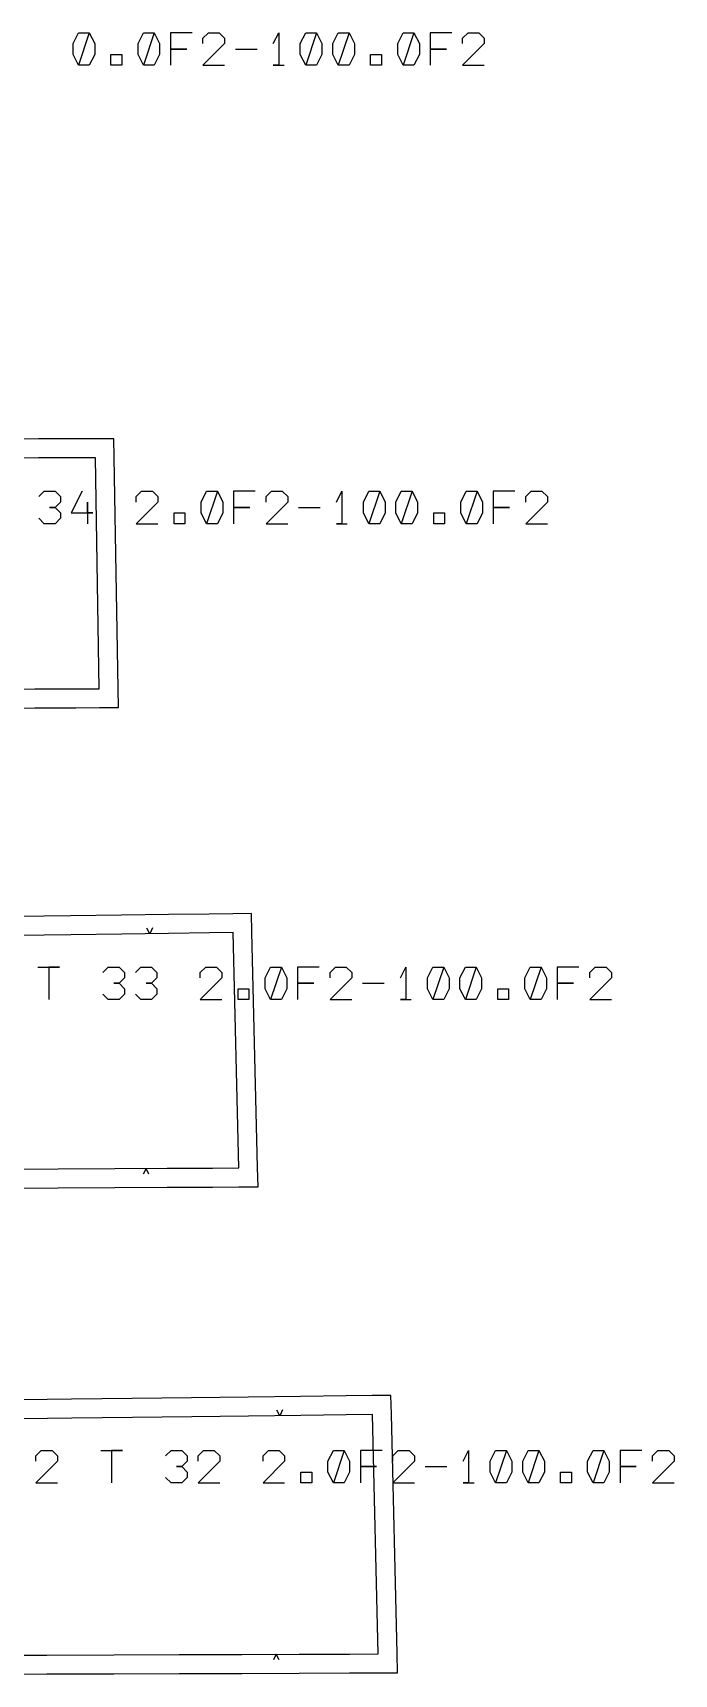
# Model space of a CAD drawing. Header units: metres. Extents: x -12 to 17699, y -154 to 17579.
# Drawn here: x 16599 to 16938, y 11892 to 12759 of the extents above; entities that cross this region are included whole.
import ezdxf

# ---------------------------------------------------------------- set-up
doc = ezdxf.new("R2010")
doc.units = ezdxf.units.M

msp = doc.modelspace()

# ---------------------------------------------------------------- linework, layer by layer
at = {"layer": 'Marge'}
for points in [[(16575.346, 12402.265), (16600.125, 12402.378), (16621.705, 12402.474), (16634.138, 12402.529), (16644.266, 12402.573), (16644.092, 12412.7), (16641.999, 12534.572), (16641.831, 12544.378), (16632.024, 12544.4), (16620.998, 12544.425), (16601.951, 12544.361), (16580.101, 12544.25)], [(16581.064, 12148.985), (16612.4, 12149.134), (16642.328, 12149.28), (16669.908, 12149.417), (16693.93, 12149.535), (16707.769, 12149.602), (16717.965, 12149.652), (16717.718, 12159.844), (16714.71, 12284.025), (16714.47, 12293.908), (16704.585, 12293.782), (16692.153, 12293.623), (16670.574, 12293.348), (16645.798, 12293.035), (16618.913, 12292.692), (16590.766, 12292.327)], [(16578.25, 11892.451), (16606.46, 11892.549), (16641.849, 11892.666), (16676.37, 11892.779), (16709.34, 11892.894), (16739.724, 11893.004), (16766.187, 11893.097), (16781.433, 11893.148), (16791.644, 11893.183), (16791.396, 11903.391), (16788.33, 12029.679), (16788.09, 12039.554), (16778.213, 12039.435), (16764.374, 12039.269), (16740.354, 12038.983), (16712.776, 12038.656), (16682.85, 12038.298), (16651.518, 12037.918), (16619.398, 12037.529), (16593.793, 12037.222)]]:
    msp.add_lwpolyline(points, dxfattribs=at)
at = {"layer": 'Patron'}
for points in [[(16575.302, 12412.265), (16600.079, 12412.377), (16621.661, 12412.474), (16634.094, 12412.529), (16632.001, 12534.4), (16621.032, 12534.425), (16602.002, 12534.361), (16580.163, 12534.25)], [(16581.017, 12158.985), (16612.352, 12159.134), (16642.279, 12159.28), (16669.859, 12159.417), (16693.881, 12159.535), (16707.721, 12159.602), (16704.713, 12283.783), (16692.28, 12283.624), (16670.701, 12283.349), (16645.926, 12283.036), (16619.043, 12282.693), (16590.895, 12282.327)], [(16578.216, 11902.451), (16606.426, 11902.549), (16641.816, 11902.666), (16676.337, 11902.779), (16709.305, 11902.894), (16739.688, 11903.004), (16766.152, 11903.097), (16781.399, 11903.148), (16778.332, 12029.436), (16764.494, 12029.27), (16740.473, 12028.984), (16712.895, 12028.657), (16682.971, 12028.299), (16651.639, 12027.919), (16619.518, 12027.53), (16593.914, 12027.223)]]:
    msp.add_lwpolyline(points, dxfattribs=at)
at = {"layer": 'Repers suspente'}
for p, q in [((16660.737, 12283.223), (16659.2, 12286.204)), ((16662.199, 12286.242), (16660.737, 12283.223)), ((16658.768, 12159.362), (16657.283, 12156.354)), ((16660.283, 12156.369), (16658.768, 12159.362)), ((16729.384, 12028.852), (16727.849, 12031.834)), ((16730.849, 12031.87), (16729.384, 12028.852)), ((16727.495, 11902.96), (16726.005, 11899.954)), ((16729.005, 11899.965), (16727.495, 11902.96))]:
    msp.add_line(p, q, dxfattribs=at)
at = {"layer": 'Text'}
for p, q in [((16620.252, 12752.953), (16623.109, 12758.667)), ((16620.252, 12747.239), (16620.252, 12752.953)), ((16623.109, 12758.667), (16628.823, 12758.667)), ((16628.823, 12758.667), (16623.109, 12741.525)), ((16628.823, 12758.667), (16631.68, 12752.953)), ((16631.68, 12752.953), (16631.68, 12747.239)), ((16654.537, 12752.953), (16657.395, 12758.667)), ((16654.537, 12747.239), (16654.537, 12752.953)), ((16657.395, 12758.667), (16663.109, 12758.667)), ((16663.109, 12758.667), (16657.395, 12741.525)), ((16663.109, 12758.667), (16665.966, 12752.953)), ((16665.966, 12752.953), (16665.966, 12747.239)), ((16683.109, 12758.667), (16671.68, 12758.667)), ((16671.68, 12758.667), (16671.68, 12750.096)), ((16688.823, 12755.81), (16691.68, 12758.667)), ((16688.823, 12752.953), (16688.823, 12755.81)), ((16700.252, 12752.953), (16688.823, 12741.525)), ((16691.68, 12758.667), (16697.395, 12758.667)), ((16697.395, 12758.667), (16700.252, 12755.81)), ((16700.252, 12755.81), (16700.252, 12752.953)), ((16725.966, 12752.953), (16728.823, 12758.667)), ((16728.823, 12758.667), (16728.823, 12741.525)), ((16740.252, 12752.953), (16743.109, 12758.667)), ((16740.252, 12747.239), (16740.252, 12752.953)), ((16743.109, 12758.667), (16748.823, 12758.667)), ((16748.823, 12758.667), (16743.109, 12741.525)), ((16748.823, 12758.667), (16751.68, 12752.953)), ((16751.68, 12752.953), (16751.68, 12747.239)), ((16757.395, 12752.953), (16760.252, 12758.667)), ((16757.395, 12747.239), (16757.395, 12752.953)), ((16760.252, 12758.667), (16765.966, 12758.667)), ((16765.966, 12758.667), (16760.252, 12741.525)), ((16765.966, 12758.667), (16768.823, 12752.953)), ((16768.823, 12752.953), (16768.823, 12747.239)), ((16791.68, 12752.953), (16794.537, 12758.667)), ((16791.68, 12747.239), (16791.68, 12752.953)), ((16794.537, 12758.667), (16800.252, 12758.667)), ((16800.252, 12758.667), (16794.537, 12741.525)), ((16800.252, 12758.667), (16803.109, 12752.953)), ((16803.109, 12752.953), (16803.109, 12747.239)), ((16820.252, 12758.667), (16808.823, 12758.667)), ((16808.823, 12758.667), (16808.823, 12750.096)), ((16825.966, 12755.81), (16828.823, 12758.667)), ((16825.966, 12752.953), (16825.966, 12755.81)), ((16837.395, 12752.953), (16825.966, 12741.525)), ((16828.823, 12758.667), (16834.537, 12758.667)), ((16834.537, 12758.667), (16837.395, 12755.81)), ((16837.395, 12755.81), (16837.395, 12752.953)), ((16623.109, 12741.525), (16620.252, 12747.239)), ((16631.68, 12747.239), (16628.823, 12741.525)), ((16640.252, 12747.239), (16645.966, 12747.239)), ((16640.252, 12741.525), (16640.252, 12747.239)), ((16645.966, 12747.239), (16645.966, 12741.525)), ((16657.395, 12741.525), (16654.537, 12747.239)), ((16665.966, 12747.239), (16663.109, 12741.525)), ((16671.68, 12750.096), (16680.252, 12750.096)), ((16680.252, 12750.096), (16671.68, 12750.096)), ((16671.68, 12750.096), (16671.68, 12741.525)), ((16705.966, 12750.096), (16717.395, 12750.096)), ((16743.109, 12741.525), (16740.252, 12747.239)), ((16751.68, 12747.239), (16748.823, 12741.525)), ((16760.252, 12741.525), (16757.395, 12747.239)), ((16768.823, 12747.239), (16765.966, 12741.525)), ((16777.395, 12747.239), (16783.109, 12747.239)), ((16777.395, 12741.525), (16777.395, 12747.239)), ((16783.109, 12747.239), (16783.109, 12741.525)), ((16794.537, 12741.525), (16791.68, 12747.239)), ((16803.109, 12747.239), (16800.252, 12741.525)), ((16808.823, 12750.096), (16817.395, 12750.096)), ((16817.395, 12750.096), (16808.823, 12750.096)), ((16808.823, 12750.096), (16808.823, 12741.525)), ((16628.823, 12741.525), (16623.109, 12741.525)), ((16645.966, 12741.525), (16640.252, 12741.525)), ((16663.109, 12741.525), (16657.395, 12741.525)), ((16688.823, 12741.525), (16700.252, 12741.525)), ((16728.823, 12741.525), (16725.966, 12741.525)), ((16725.966, 12741.525), (16731.68, 12741.525)), ((16748.823, 12741.525), (16743.109, 12741.525)), ((16765.966, 12741.525), (16760.252, 12741.525)), ((16783.109, 12741.525), (16777.395, 12741.525)), ((16800.252, 12741.525), (16794.537, 12741.525)), ((16825.966, 12741.525), (16837.395, 12741.525)), ((16602.16, 12513.896), (16605.018, 12516.754)), ((16605.018, 12516.754), (16610.732, 12516.754)), ((16610.732, 12508.182), (16607.875, 12508.182)), ((16607.875, 12508.182), (16610.732, 12508.182)), ((16610.732, 12516.754), (16613.589, 12513.896)), ((16613.589, 12511.039), (16610.732, 12508.182)), ((16610.732, 12508.182), (16613.589, 12505.325)), ((16613.589, 12513.896), (16613.589, 12511.039)), ((16625.018, 12516.754), (16619.303, 12505.325)), ((16627.875, 12505.325), (16627.875, 12511.039)), ((16627.875, 12511.039), (16627.875, 12499.611)), ((16653.589, 12513.896), (16656.446, 12516.754)), ((16653.589, 12511.039), (16653.589, 12513.896)), ((16665.018, 12511.039), (16653.589, 12499.611)), ((16656.446, 12516.754), (16662.16, 12516.754)), ((16662.16, 12516.754), (16665.018, 12513.896)), ((16665.018, 12513.896), (16665.018, 12511.039)), ((16687.875, 12511.039), (16690.732, 12516.754)), ((16687.875, 12505.325), (16687.875, 12511.039)), ((16690.732, 12516.754), (16696.446, 12516.754)), ((16696.446, 12516.754), (16690.732, 12499.611)), ((16696.446, 12516.754), (16699.303, 12511.039)), ((16699.303, 12511.039), (16699.303, 12505.325)), ((16716.446, 12516.754), (16705.018, 12516.754)), ((16705.018, 12516.754), (16705.018, 12508.182)), ((16705.018, 12508.182), (16713.589, 12508.182)), ((16713.589, 12508.182), (16705.018, 12508.182)), ((16705.018, 12508.182), (16705.018, 12499.611)), ((16722.16, 12513.896), (16725.018, 12516.754)), ((16722.16, 12511.039), (16722.16, 12513.896)), ((16733.589, 12511.039), (16722.16, 12499.611)), ((16725.018, 12516.754), (16730.732, 12516.754)), ((16730.732, 12516.754), (16733.589, 12513.896)), ((16733.589, 12513.896), (16733.589, 12511.039)), ((16739.303, 12508.182), (16750.732, 12508.182)), ((16759.303, 12511.039), (16762.16, 12516.754)), ((16762.16, 12516.754), (16762.16, 12499.611)), ((16773.589, 12511.039), (16776.446, 12516.754)), ((16773.589, 12505.325), (16773.589, 12511.039)), ((16776.446, 12516.754), (16782.16, 12516.754)), ((16782.16, 12516.754), (16776.446, 12499.611)), ((16782.16, 12516.754), (16785.018, 12511.039)), ((16785.018, 12511.039), (16785.018, 12505.325)), ((16790.732, 12511.039), (16793.589, 12516.754)), ((16790.732, 12505.325), (16790.732, 12511.039)), ((16793.589, 12516.754), (16799.303, 12516.754)), ((16799.303, 12516.754), (16793.589, 12499.611)), ((16799.303, 12516.754), (16802.16, 12511.039)), ((16802.16, 12511.039), (16802.16, 12505.325)), ((16825.018, 12511.039), (16827.875, 12516.754)), ((16825.018, 12505.325), (16825.018, 12511.039)), ((16827.875, 12516.754), (16833.589, 12516.754)), ((16833.589, 12516.754), (16827.875, 12499.611)), ((16833.589, 12516.754), (16836.446, 12511.039)), ((16836.446, 12511.039), (16836.446, 12505.325)), ((16853.589, 12516.754), (16842.16, 12516.754)), ((16842.16, 12516.754), (16842.16, 12508.182)), ((16842.16, 12508.182), (16850.732, 12508.182)), ((16850.732, 12508.182), (16842.16, 12508.182)), ((16842.16, 12508.182), (16842.16, 12499.611)), ((16859.303, 12513.896), (16862.16, 12516.754)), ((16859.303, 12511.039), (16859.303, 12513.896)), ((16870.732, 12511.039), (16859.303, 12499.611)), ((16862.16, 12516.754), (16867.875, 12516.754)), ((16867.875, 12516.754), (16870.732, 12513.896)), ((16870.732, 12513.896), (16870.732, 12511.039)), ((16605.018, 12499.611), (16602.16, 12502.468)), ((16610.732, 12499.611), (16605.018, 12499.611)), ((16613.589, 12502.468), (16610.732, 12499.611)), ((16613.589, 12505.325), (16613.589, 12502.468)), ((16619.303, 12505.325), (16630.732, 12505.325)), ((16630.732, 12505.325), (16627.875, 12505.325)), ((16653.589, 12499.611), (16665.018, 12499.611)), ((16673.589, 12505.325), (16679.303, 12505.325)), ((16673.589, 12499.611), (16673.589, 12505.325)), ((16679.303, 12499.611), (16673.589, 12499.611)), ((16679.303, 12505.325), (16679.303, 12499.611)), ((16690.732, 12499.611), (16687.875, 12505.325)), ((16696.446, 12499.611), (16690.732, 12499.611)), ((16699.303, 12505.325), (16696.446, 12499.611)), ((16722.16, 12499.611), (16733.589, 12499.611)), ((16762.16, 12499.611), (16759.303, 12499.611)), ((16759.303, 12499.611), (16765.018, 12499.611)), ((16776.446, 12499.611), (16773.589, 12505.325)), ((16782.16, 12499.611), (16776.446, 12499.611)), ((16785.018, 12505.325), (16782.16, 12499.611)), ((16793.589, 12499.611), (16790.732, 12505.325)), ((16799.303, 12499.611), (16793.589, 12499.611)), ((16802.16, 12505.325), (16799.303, 12499.611)), ((16810.732, 12505.325), (16816.446, 12505.325)), ((16810.732, 12499.611), (16810.732, 12505.325)), ((16816.446, 12499.611), (16810.732, 12499.611)), ((16816.446, 12505.325), (16816.446, 12499.611)), ((16827.875, 12499.611), (16825.018, 12505.325)), ((16833.589, 12499.611), (16827.875, 12499.611)), ((16836.446, 12505.325), (16833.589, 12499.611)), ((16859.303, 12499.611), (16870.732, 12499.611)), ((16601.692, 12265.651), (16613.121, 12265.651)), ((16613.121, 12265.651), (16607.406, 12265.651)), ((16607.406, 12265.651), (16607.406, 12248.508)), ((16635.978, 12262.794), (16638.835, 12265.651)), ((16638.835, 12265.651), (16644.549, 12265.651)), ((16644.549, 12265.651), (16647.406, 12262.794)), ((16653.121, 12262.794), (16655.978, 12265.651)), ((16655.978, 12265.651), (16661.692, 12265.651)), ((16661.692, 12265.651), (16664.549, 12262.794)), ((16687.406, 12262.794), (16690.264, 12265.651)), ((16690.264, 12265.651), (16695.978, 12265.651)), ((16695.978, 12265.651), (16698.835, 12262.794)), ((16721.692, 12259.937), (16724.549, 12265.651)), ((16724.549, 12265.651), (16730.264, 12265.651)), ((16730.264, 12265.651), (16724.549, 12248.508)), ((16730.264, 12265.651), (16733.121, 12259.937)), ((16750.264, 12265.651), (16738.835, 12265.651)), ((16738.835, 12265.651), (16738.835, 12257.08)), ((16755.978, 12262.794), (16758.835, 12265.651)), ((16758.835, 12265.651), (16764.549, 12265.651)), ((16764.549, 12265.651), (16767.406, 12262.794)), ((16793.121, 12259.937), (16795.978, 12265.651)), ((16795.978, 12265.651), (16795.978, 12248.508)), ((16807.406, 12259.937), (16810.264, 12265.651)), ((16810.264, 12265.651), (16815.978, 12265.651)), ((16815.978, 12265.651), (16810.264, 12248.508)), ((16815.978, 12265.651), (16818.835, 12259.937)), ((16824.549, 12259.937), (16827.406, 12265.651)), ((16827.406, 12265.651), (16833.121, 12265.651)), ((16833.121, 12265.651), (16827.406, 12248.508)), ((16833.121, 12265.651), (16835.978, 12259.937)), ((16858.835, 12259.937), (16861.692, 12265.651)), ((16861.692, 12265.651), (16867.406, 12265.651)), ((16867.406, 12265.651), (16861.692, 12248.508)), ((16867.406, 12265.651), (16870.264, 12259.937)), ((16887.406, 12265.651), (16875.978, 12265.651)), ((16875.978, 12265.651), (16875.978, 12257.08)), ((16893.121, 12262.794), (16895.978, 12265.651)), ((16895.978, 12265.651), (16901.692, 12265.651)), ((16901.692, 12265.651), (16904.549, 12262.794)), ((16644.549, 12257.08), (16641.692, 12257.08)), ((16641.692, 12257.08), (16644.549, 12257.08)), ((16647.406, 12259.937), (16644.549, 12257.08)), ((16644.549, 12257.08), (16647.406, 12254.222)), ((16647.406, 12262.794), (16647.406, 12259.937)), ((16661.692, 12257.08), (16658.835, 12257.08)), ((16658.835, 12257.08), (16661.692, 12257.08)), ((16664.549, 12259.937), (16661.692, 12257.08)), ((16661.692, 12257.08), (16664.549, 12254.222)), ((16664.549, 12262.794), (16664.549, 12259.937)), ((16687.406, 12259.937), (16687.406, 12262.794)), ((16698.835, 12259.937), (16687.406, 12248.508)), ((16698.835, 12262.794), (16698.835, 12259.937)), ((16721.692, 12254.222), (16721.692, 12259.937)), ((16733.121, 12259.937), (16733.121, 12254.222)), ((16738.835, 12257.08), (16747.406, 12257.08)), ((16747.406, 12257.08), (16738.835, 12257.08)), ((16738.835, 12257.08), (16738.835, 12248.508)), ((16755.978, 12259.937), (16755.978, 12262.794)), ((16767.406, 12259.937), (16755.978, 12248.508)), ((16767.406, 12262.794), (16767.406, 12259.937)), ((16773.121, 12257.08), (16784.549, 12257.08)), ((16807.406, 12254.222), (16807.406, 12259.937)), ((16818.835, 12259.937), (16818.835, 12254.222)), ((16824.549, 12254.222), (16824.549, 12259.937)), ((16835.978, 12259.937), (16835.978, 12254.222)), ((16858.835, 12254.222), (16858.835, 12259.937)), ((16870.264, 12259.937), (16870.264, 12254.222)), ((16875.978, 12257.08), (16884.549, 12257.08)), ((16884.549, 12257.08), (16875.978, 12257.08)), ((16875.978, 12257.08), (16875.978, 12248.508)), ((16893.121, 12259.937), (16893.121, 12262.794)), ((16904.549, 12259.937), (16893.121, 12248.508)), ((16904.549, 12262.794), (16904.549, 12259.937)), ((16638.835, 12248.508), (16635.978, 12251.365)), ((16644.549, 12248.508), (16638.835, 12248.508)), ((16647.406, 12251.365), (16644.549, 12248.508)), ((16647.406, 12254.222), (16647.406, 12251.365)), ((16655.978, 12248.508), (16653.121, 12251.365)), ((16661.692, 12248.508), (16655.978, 12248.508)), ((16664.549, 12251.365), (16661.692, 12248.508)), ((16664.549, 12254.222), (16664.549, 12251.365)), ((16687.406, 12248.508), (16698.835, 12248.508)), ((16707.406, 12254.222), (16713.121, 12254.222)), ((16707.406, 12248.508), (16707.406, 12254.222)), ((16713.121, 12248.508), (16707.406, 12248.508)), ((16713.121, 12254.222), (16713.121, 12248.508)), ((16724.549, 12248.508), (16721.692, 12254.222)), ((16730.264, 12248.508), (16724.549, 12248.508)), ((16733.121, 12254.222), (16730.264, 12248.508)), ((16755.978, 12248.508), (16767.406, 12248.508)), ((16795.978, 12248.508), (16793.121, 12248.508)), ((16793.121, 12248.508), (16798.835, 12248.508)), ((16810.264, 12248.508), (16807.406, 12254.222)), ((16815.978, 12248.508), (16810.264, 12248.508)), ((16818.835, 12254.222), (16815.978, 12248.508)), ((16827.406, 12248.508), (16824.549, 12254.222)), ((16833.121, 12248.508), (16827.406, 12248.508)), ((16835.978, 12254.222), (16833.121, 12248.508)), ((16844.549, 12254.222), (16850.264, 12254.222)), ((16844.549, 12248.508), (16844.549, 12254.222)), ((16850.264, 12248.508), (16844.549, 12248.508)), ((16850.264, 12254.222), (16850.264, 12248.508)), ((16861.692, 12248.508), (16858.835, 12254.222)), ((16867.406, 12248.508), (16861.692, 12248.508)), ((16870.264, 12254.222), (16867.406, 12248.508)), ((16893.121, 12248.508), (16904.549, 12248.508)), ((16600.552, 12007.695), (16603.409, 12010.553)), ((16600.552, 12004.838), (16600.552, 12007.695)), ((16603.409, 12010.553), (16609.123, 12010.553)), ((16609.123, 12010.553), (16611.98, 12007.695)), ((16611.98, 12007.695), (16611.98, 12004.838)), ((16634.837, 12010.553), (16646.266, 12010.553)), ((16646.266, 12010.553), (16640.552, 12010.553)), ((16640.552, 12010.553), (16640.552, 11993.41)), ((16669.123, 12007.695), (16671.98, 12010.553)), ((16671.98, 12010.553), (16677.695, 12010.553)), ((16677.695, 12010.553), (16680.552, 12007.695)), ((16680.552, 12007.695), (16680.552, 12004.838)), ((16686.266, 12007.695), (16689.123, 12010.553)), ((16686.266, 12004.838), (16686.266, 12007.695)), ((16689.123, 12010.553), (16694.837, 12010.553)), ((16694.837, 12010.553), (16697.695, 12007.695)), ((16697.695, 12007.695), (16697.695, 12004.838)), ((16720.552, 12007.695), (16723.409, 12010.553)), ((16720.552, 12004.838), (16720.552, 12007.695)), ((16723.409, 12010.553), (16729.123, 12010.553)), ((16729.123, 12010.553), (16731.98, 12007.695)), ((16731.98, 12007.695), (16731.98, 12004.838)), ((16754.837, 12004.838), (16757.695, 12010.553)), ((16757.695, 12010.553), (16763.409, 12010.553)), ((16763.409, 12010.553), (16757.695, 11993.41)), ((16763.409, 12010.553), (16766.266, 12004.838)), ((16783.409, 12010.553), (16771.98, 12010.553)), ((16771.98, 12010.553), (16771.98, 12001.981)), ((16789.123, 12007.695), (16791.98, 12010.553)), ((16789.123, 12004.838), (16789.123, 12007.695)), ((16791.98, 12010.553), (16797.695, 12010.553)), ((16797.695, 12010.553), (16800.552, 12007.695)), ((16800.552, 12007.695), (16800.552, 12004.838)), ((16826.266, 12004.838), (16829.123, 12010.553)), ((16829.123, 12010.553), (16829.123, 11993.41)), ((16840.552, 12004.838), (16843.409, 12010.553)), ((16843.409, 12010.553), (16849.123, 12010.553)), ((16849.123, 12010.553), (16843.409, 11993.41)), ((16849.123, 12010.553), (16851.98, 12004.838)), ((16857.695, 12004.838), (16860.552, 12010.553)), ((16860.552, 12010.553), (16866.266, 12010.553)), ((16866.266, 12010.553), (16860.552, 11993.41)), ((16866.266, 12010.553), (16869.123, 12004.838)), ((16891.98, 12004.838), (16894.837, 12010.553)), ((16894.837, 12010.553), (16900.552, 12010.553)), ((16900.552, 12010.553), (16894.837, 11993.41)), ((16900.552, 12010.553), (16903.409, 12004.838)), ((16920.552, 12010.553), (16909.123, 12010.553)), ((16909.123, 12010.553), (16909.123, 12001.981)), ((16926.266, 12007.695), (16929.123, 12010.553)), ((16926.266, 12004.838), (16926.266, 12007.695)), ((16929.123, 12010.553), (16934.837, 12010.553)), ((16934.837, 12010.553), (16937.695, 12007.695)), ((16937.695, 12007.695), (16937.695, 12004.838)), ((16611.98, 12004.838), (16600.552, 11993.41)), ((16677.695, 12001.981), (16674.837, 12001.981)), ((16674.837, 12001.981), (16677.695, 12001.981)), ((16680.552, 12004.838), (16677.695, 12001.981)), ((16677.695, 12001.981), (16680.552, 11999.124)), ((16680.552, 11999.124), (16680.552, 11996.267)), ((16697.695, 12004.838), (16686.266, 11993.41)), ((16731.98, 12004.838), (16720.552, 11993.41)), ((16740.552, 11999.124), (16746.266, 11999.124)), ((16740.552, 11993.41), (16740.552, 11999.124)), ((16746.266, 11999.124), (16746.266, 11993.41)), ((16754.837, 11999.124), (16754.837, 12004.838)), ((16757.695, 11993.41), (16754.837, 11999.124)), ((16766.266, 11999.124), (16763.409, 11993.41)), ((16766.266, 12004.838), (16766.266, 11999.124)), ((16771.98, 12001.981), (16780.552, 12001.981)), ((16780.552, 12001.981), (16771.98, 12001.981)), ((16771.98, 12001.981), (16771.98, 11993.41)), ((16800.552, 12004.838), (16789.123, 11993.41)), ((16806.266, 12001.981), (16817.695, 12001.981)), ((16840.552, 11999.124), (16840.552, 12004.838)), ((16843.409, 11993.41), (16840.552, 11999.124)), ((16851.98, 11999.124), (16849.123, 11993.41)), ((16851.98, 12004.838), (16851.98, 11999.124)), ((16857.695, 11999.124), (16857.695, 12004.838)), ((16860.552, 11993.41), (16857.695, 11999.124)), ((16869.123, 11999.124), (16866.266, 11993.41)), ((16869.123, 12004.838), (16869.123, 11999.124)), ((16877.695, 11999.124), (16883.409, 11999.124)), ((16877.695, 11993.41), (16877.695, 11999.124)), ((16883.409, 11999.124), (16883.409, 11993.41)), ((16891.98, 11999.124), (16891.98, 12004.838)), ((16894.837, 11993.41), (16891.98, 11999.124)), ((16903.409, 11999.124), (16900.552, 11993.41)), ((16903.409, 12004.838), (16903.409, 11999.124)), ((16909.123, 12001.981), (16917.695, 12001.981)), ((16917.695, 12001.981), (16909.123, 12001.981)), ((16909.123, 12001.981), (16909.123, 11993.41)), ((16937.695, 12004.838), (16926.266, 11993.41)), ((16600.552, 11993.41), (16611.98, 11993.41)), ((16671.98, 11993.41), (16669.123, 11996.267)), ((16677.695, 11993.41), (16671.98, 11993.41)), ((16680.552, 11996.267), (16677.695, 11993.41)), ((16686.266, 11993.41), (16697.695, 11993.41)), ((16720.552, 11993.41), (16731.98, 11993.41)), ((16746.266, 11993.41), (16740.552, 11993.41)), ((16763.409, 11993.41), (16757.695, 11993.41)), ((16789.123, 11993.41), (16800.552, 11993.41)), ((16829.123, 11993.41), (16826.266, 11993.41)), ((16826.266, 11993.41), (16831.98, 11993.41)), ((16849.123, 11993.41), (16843.409, 11993.41)), ((16866.266, 11993.41), (16860.552, 11993.41)), ((16883.409, 11993.41), (16877.695, 11993.41)), ((16900.552, 11993.41), (16894.837, 11993.41)), ((16926.266, 11993.41), (16937.695, 11993.41))]:
    msp.add_line(p, q, dxfattribs=at)

doc.saveas('drawing.dxf')
